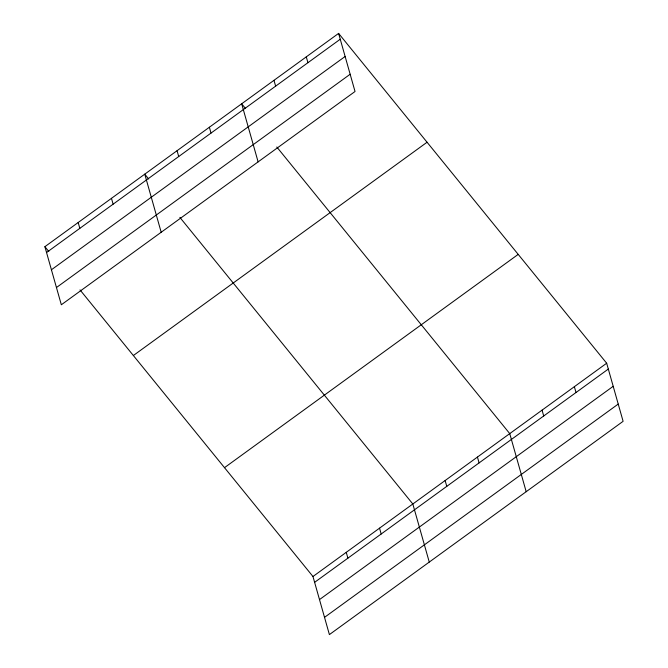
<?xml version="1.0" encoding="UTF-8"?>
<svg xmlns="http://www.w3.org/2000/svg" width="668" height="668" viewBox="0 0 668 668"><rect width="100%" height="100%" fill="white"/><g stroke="black" fill="none" stroke-linecap="round" stroke-linejoin="round"><path stroke-width="1" d="M338.601 33.4L355.034 91.499L61.331 304.775L44.89 246.684L338.601 33.4L606.669 363.225L623.11 421.316L329.399 634.6L312.966 576.501L80.018 289.895M46.543 252.521L340.246 39.237M51.428 269.763L345.131 56.479M56.454 287.532L350.157 74.248M133.358 355.526L427.061 142.242M224.498 467.667L518.201 254.383M312.966 576.501L606.669 363.225M314.611 582.337L608.323 369.062M319.496 599.588L613.199 386.304M324.523 617.357L618.226 404.073M245.573 108.583L241.674 103.782L258.115 161.881M276.803 147.002L509.742 433.607L526.184 491.698M148.655 178.966L144.756 174.164L161.188 232.264M179.876 217.384L412.824 503.989L429.265 562.08M44.89 246.684L48.797 251.485M574.363 386.68L576.008 392.517M542.057 410.144L543.702 415.98M477.436 457.071L479.09 462.899M445.13 480.526L446.783 486.362M306.286 56.863L307.94 62.7M273.98 80.319L275.634 86.155M379.533 528.163L381.186 533.999M346.249 552.336L347.903 558.164M209.368 127.246L211.021 133.082M177.062 150.709L178.715 156.537M111.464 198.338L113.117 204.174M78.181 222.511L79.826 228.347"/></g></svg>
